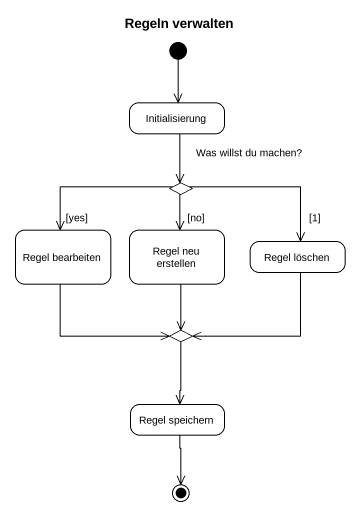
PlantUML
@startuml
title Regeln verwalten
hide empty description
state Initialisierung
state "Was willst du machen?" as Was_willst_du_machen <<choice>>
state "Regel bearbeiten" as Regel_bearbeiten
state "Regel neu erstellen" as Regel_neu_erstellen
state "Regel löschen" as Regel_löschen
state choice1 <<choice>>
state "Regel speichern" as Regel_speichern
[*] --> Initialisierung
Initialisierung --> Was_willst_du_machen
Was_willst_du_machen -left-> Regel_bearbeiten : [yes]
Was_willst_du_machen --> Regel_neu_erstellen : [no]
Was_willst_du_machen -right-> Regel_löschen : [1]
Regel_bearbeiten --> choice1
Regel_neu_erstellen --> choice1
Regel_löschen --> choice1
choice1 --> Regel_speichern
Regel_speichern --> [*]
@enduml
